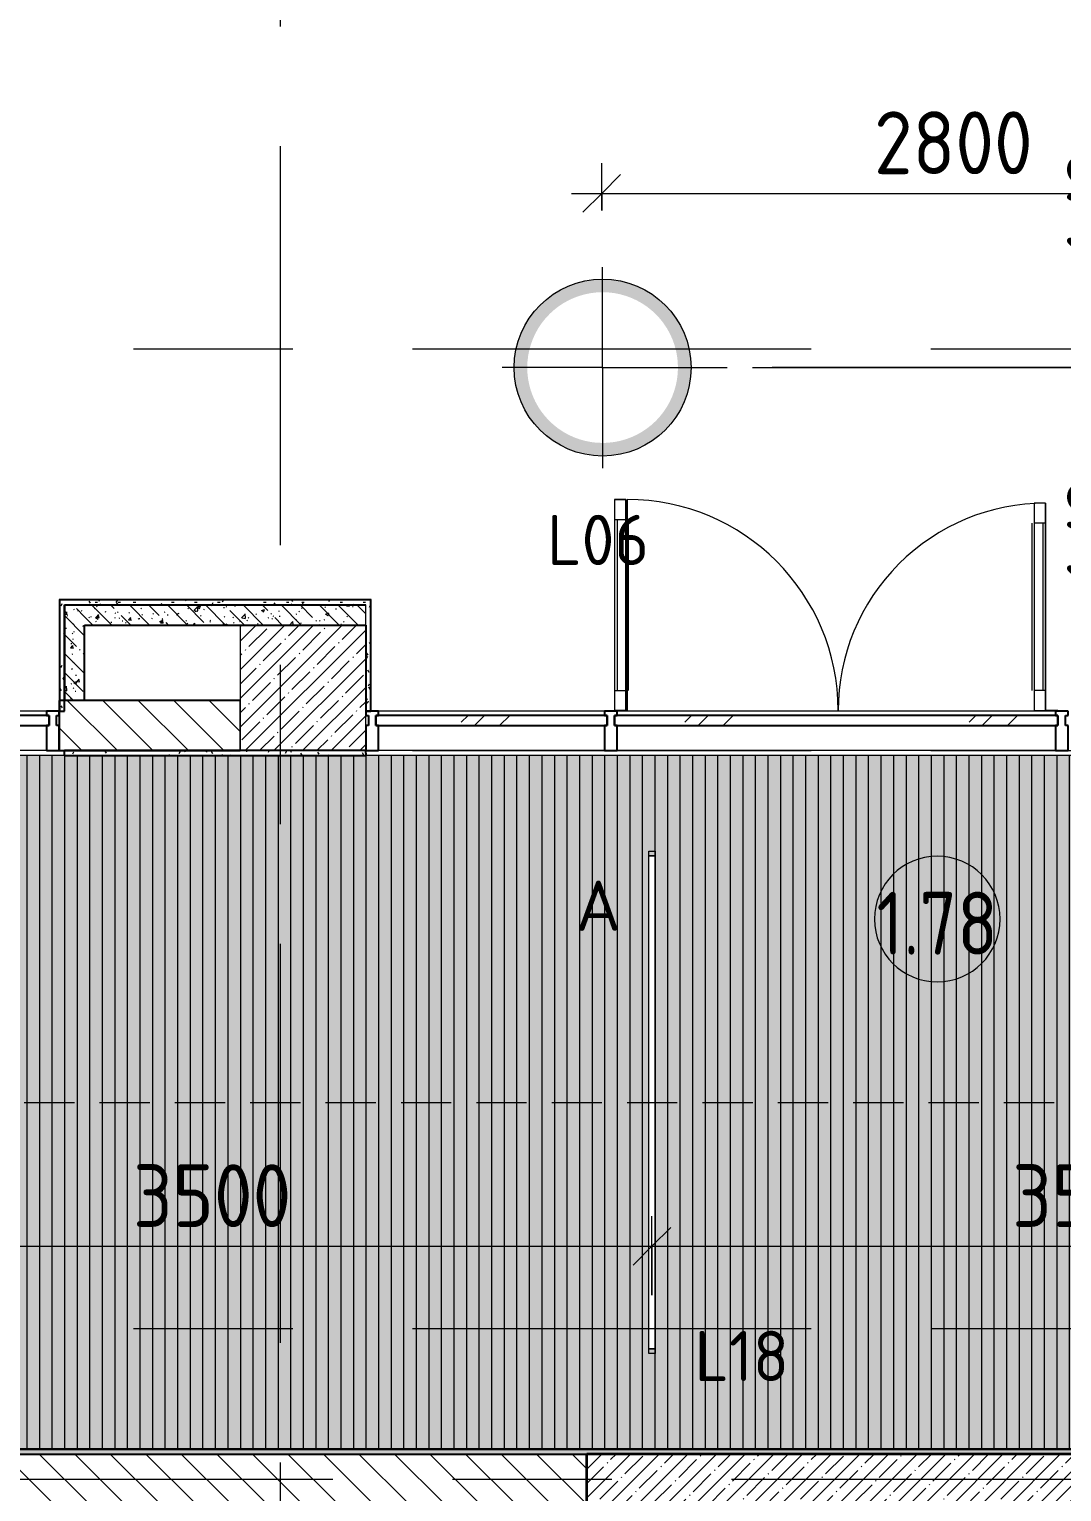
# Model space of a CAD drawing. Header units: millimetres. Extents: x 81425 to 274970, y -8553 to 29000.
# Drawn here: x 109710 to 113820, y 10450 to 16271 of the extents above; entities that cross this region are included whole.
import ezdxf

# ---------------------------------------------------------------- set-up
doc = ezdxf.new("R2010")
doc.units = ezdxf.units.MM
doc.linetypes.add('ADSK_Штрих_ш2 п1', pattern=[300, 200, -100])
doc.linetypes.add('Осевая', pattern=[3175, 635, -476.25, 1587.5, -476.25])
for name, color, linetype, lineweight in [('A-ANNO-DIMS', 7, 'Continuous', 9), ('A-ANNO-DIMS-100', 7, 'Continuous', 9), ('A-ANNO-NOTE', 7, 'Continuous', 9), ('A-AREA-IDEN', 7, 'Continuous', 9), ('A-CLNG-PATT', 7, 'Continuous', 9), ('A-DETL-2', 7, 'ADSK_Штрих_ш2 п1', 9), ('A-DETL-GENF', 7, 'Continuous', 9), ('A-DOOR', 7, 'Continuous', 9), ('A-GLAZ-CURT', 7, 'Continuous', 9), ('A-GLAZ-CURT-1', 7, 'Continuous', 25), ('A-GLAZ-CWMG', 7, 'Continuous', 9), ('A-GLAZ-CWMG-1', 7, 'Continuous', 25), ('A-WALL', 7, 'Continuous', 9), ('E-LITE-EQPM-IDEN', 7, 'Continuous', 9), ('I-WALL', 7, 'Continuous', 9), ('S-COLS', 7, 'Continuous', 9), ('Оси-2', 7, 'Осевая', 9)]:
    doc.layers.add(name, color=color, linetype=linetype, lineweight=lineweight)
for name, color, linetype, lineweight, true_color in [('A-CLNG-1', 7, 'Continuous', 9, 0xc0c0c0), ('A-WALL-1', 7, 'Continuous', 35, 0x3c3c3c), ('A-WALL-2', 7, 'Continuous', 25, 0x3c3c3c), ('A-WALL-FNSH-2', 7, 'Continuous', 13, 0x3c3c3c), ('E-LITE-EQPM-1', 1, 'Continuous', 9, 0xff0000), ('G-ANNO-TEXT-1', 1, 'Continuous', 9, 0xff0000)]:
    doc.layers.add(name, color=color, linetype=linetype, lineweight=lineweight, true_color=true_color)
doc.layers.add('A-CLNG-PATT-1', color=7, linetype='Continuous', lineweight=9, transparency=1)
doc.styles.add('GOST Common', font='GOST_Common.ttf', dxfattribs={"height": 200})
doc.styles.add('GOST Common_1', font='GOST_Common.ttf', dxfattribs={"width": 0.9, "height": 250})
doc.styles.add('ISOCPEUR', font='isocpeur.ttf', dxfattribs={"width": 0.9, "height": 250})
doc.styles.add('ISOCPEUR_1', font='isocpeur.ttf', dxfattribs={"height": 200})
doc.dimstyles.new('ISO-2_5_0_9К_БОЛЬШОЙ_1', dxfattribs={"dimscale": 304.8, "dimtxt": 248.995294, "dimasz": 0.492126, "dimexe": 0.393701, "dimexo": 0.984252, "dimgap": 0, "dimtad": 1, "dimdec": 0, "dimrnd": 10, "dimzin": 0, "dimdsep": 46, "dimtxsty": 'ISOCPEUR', "dimblk1": 'OBLIQUE', "dimblk2": 'OBLIQUE', "dimsah": 1, "dimcen": 0.09, "dimdle": 0.393701, "dimazin": 0, "dimtfac": 1, "dimtdec": 4, "dimtix": 1, "dimtmove": 0, "dimatfit": 3, "dimfxl": 1, "dimtvp": 1, "dimtolj": 1, "dimtzin": 0, "dimarcsym": 2})
pattern_1 = [(45, (0, 0), (-57.024626, 57.024626), []), (45, (57.025, 0), (-57.024626, 57.024626), [100.806, -20.161, 3.353, -16.808])]
pattern_2 = [(135, (0, 0), (-70.71068, -70.71068), [])]
pattern_3 = [(135, (0, 0), (-75.43415, -75.43415), [106.68, -17.78, 3.556, -17.78]), (135, (0, 75.39), (-75.43415, -75.43415), []), (50, (0, 0), (127.52922, -11.15758), [13.335, -146.685]), (355, (0, 0), (-24.66966, 133.74002), [10.668, -117.348]), (100.451, (10.63, -0.93), (102.85973, 122.58178), [11.333, -124.663]), (46.184, (0, 35.56), (189.75516, -29.43036), [20.002, -220.027]), (96.636, (15.81, 33.1), (166.1822, 173.1996), [17, -186.995]), (351.184, (0, 35.56), (166.18393, 173.19757), [16.002, -176.022]), (21, (17.78, 26.67), (106.130265, -71.58603), [13.335, -146.685]), (326, (17.78, 26.67), (43.26188, 128.93175), [10.668, -117.348]), (71.451, (26.62, 20.7), (149.39198, 57.34505), [11.333, -124.663]), (37.5, (0, 0), (2.162228, 59.188357), [3.353, -112.573, 3.353, -115.773, -117.792]), (37.5, (0, 0), (2.162228, 59.188357), [-235.052, 3.353, -114.44]), (7.5, (0, 0), (46.773857, 70.126152), [3.353, -64.567, 3.353, -109.906, -44.894]), (7.5, (0, 0), (46.773857, 70.126152), [-181.178, 3.353, -41.542]), (327.5, (-39.65, 0), (94.913671, -4.010093), [3.353, -41.097, 3.353, -135.331, -184.023]), (327.5, (-39.65, 0), (94.913671, -4.010093), [-183.134, 3.353, -180.67]), (317.5, (-57.43, 0), (103.69057, 17.79882), [3.353, -54.432, 3.353, -88.748, -130.683]), (317.5, (-57.43, 0), (103.69057, 17.79882), [-149.885, 3.353, -127.33])]
pattern_4 = [(0, (0, 0), (121.92, 30.48), [10.058, -81.382, 10.058, -81.382, -487.68]), (0, (0, 0), (121.92, 30.48), [-182.88, 10.058, -172.822, 10.058, -81.382, -213.36]), (0, (0, 0), (121.92, 30.48), [-457.2, 10.058, -50.902, 10.058, -142.342]), (120, (45.72, 15.24), (-87.356454, 90.345817), [10.058, -81.382, 10.058, -81.382, -487.68]), (120, (45.72, 15.24), (-87.356454, 90.345817), [-182.88, 10.058, -172.822, 10.058, -81.382, -213.36]), (120, (45.72, 15.24), (-87.356454, 90.345817), [-457.2, 10.058, -50.902, 10.058, -142.342]), (240, (60.96, 76.2), (-34.563546, -120.825817), [10.058, -81.382, 10.058, -81.382, -487.68]), (240, (60.96, 76.2), (-34.563546, -120.825817), [-182.88, 10.058, -172.822, 10.058, -81.382, -213.36]), (240, (60.96, 76.2), (-34.563546, -120.825817), [-457.2, 10.058, -50.902, 10.058, -142.342])]

# ---------------------------------------------------------------- blocks, each defined once
blk = doc.blocks.new('Системная панель - Стекло - 40мм-32354600-План расстановки осветительного оборудования 1 этажа в осях 23-33')
at = {"layer": 'A-GLAZ-CURT'}
h = blk.add_hatch(dxfattribs=at)
h.set_pattern_fill('FP_31', color=256, style=0, pattern_type=2)
h.set_pattern_definition([(225, (113022.95, 13440), (282.8427, -282.8427), [200, -600]), (225, (113222.95, 13540), (282.8427, -282.8427), [600, -200]), (225, (112822.95, 13640), (282.8427, -282.8427), [200, -600])])
h.paths.add_polyline_path([(-882.5, 40), (-882.5, 0), (882.5, 0), (882.5, 40), (-870.5, 40)])
at = {"layer": 'A-GLAZ-CURT-1'}
for p, q in [((882.5, 40), (-882.5, 40)), ((-882.5, 40), (-882.5, 0)), ((-882.5, 0), (882.5, 0)), ((882.5, 0), (882.5, 40))]:
    blk.add_line(p, q, dxfattribs=at)
blk = doc.blocks.new('Системная панель - Стекло - 40мм-32354454-План расстановки осветительного оборудования 1 этажа в осях 23-33')
at = {"layer": 'A-GLAZ-CURT'}
h = blk.add_hatch(dxfattribs=at)
h.set_pattern_fill('FP_32', color=256, style=0, pattern_type=2)
h.set_pattern_definition([(225, (111650.22, 13440), (282.8427, -282.8427), [200, -600]), (225, (111850.22, 13540), (282.8427, -282.8427), [600, -200]), (225, (111450.22, 13640), (282.8427, -282.8427), [200, -600])])
h.paths.add_polyline_path([(-460.2, 40), (-460.2, 0), (460.2, 0), (460.2, 40), (419.6, 40)])
at = {"layer": 'A-GLAZ-CURT-1'}
for p, q in [((460.2, 40), (-460.2, 40)), ((-460.2, 40), (-460.2, 0)), ((-460.2, 0), (460.2, 0)), ((460.2, 0), (460.2, 40))]:
    blk.add_line(p, q, dxfattribs=at)
blk = doc.blocks.new('Прямоугольный импост - Импост структурный с накладкой - 160мм Темный-32352607-План расстановки осветительного оборудования 1 этажа в осях 23-33')
at = {"layer": 'A-GLAZ-CWMG-1'}
for p, q in [((-50, 0), (-50, 17)), ((-50, 17), (0, 17)), ((-40, 0), (-50, 0)), ((-40, -40), (-40, 0)), ((0, 0), (-10, 0)), ((-10, 0), (-10, -40)), ((0, 17), (0, 0)), ((-50, -140), (-50, -40)), ((-50, -40), (-40, -40)), ((-10, -40), (0, -40)), ((0, -40), (0, -140)), ((0, -140), (-50, -140))]:
    blk.add_line(p, q, dxfattribs=at)
blk = doc.blocks.new('Прямоугольный импост - Импост структурный с накладкой - 160мм Темный-32355005-План расстановки осветительного оборудования 1 этажа в осях 23-33')
at = {"layer": 'A-GLAZ-CWMG'}
for p, q in [((113795.4, 13557), (112050.4, 13557)), ((113795.4, 13400), (112050.4, 13400))]:
    blk.add_line(p, q, dxfattribs=at)
blk = doc.blocks.new('Прямоугольный импост - Импост структурный с накладкой - 160мм Темный-32355006-План расстановки осветительного оборудования 1 этажа в осях 23-33')
at = {"layer": 'A-GLAZ-CWMG'}
for p, q in [((112000.4, 13557), (111100, 13557)), ((112000.4, 13400), (111100, 13400))]:
    blk.add_line(p, q, dxfattribs=at)
blk = doc.blocks.new('Прямоугольный импост - Импост структурный с накладкой - 160мм Темный-32352604-План расстановки осветительного оборудования 1 этажа в осях 23-33')
at = {"layer": 'A-GLAZ-CWMG-1'}
for p, q in [((-25, 0), (-25, 17)), ((-25, 17), (25, 17)), ((-15, 0), (-25, 0)), ((-15, -40), (-15, 0)), ((25, 0), (15, 0)), ((15, 0), (15, -40)), ((25, 17), (25, 0)), ((-25, -140), (-25, -40)), ((-25, -40), (-15, -40)), ((15, -40), (25, -40)), ((25, -40), (25, -140)), ((25, -140), (-25, -140))]:
    blk.add_line(p, q, dxfattribs=at)
blk = doc.blocks.new('Системная панель - Стекло - 40мм-32353846-План расстановки осветительного оборудования 1 этажа в осях 23-33')
at = {"layer": 'A-GLAZ-CURT'}
h = blk.add_hatch(dxfattribs=at)
h.set_pattern_fill('FP_33', color=256, style=0, pattern_type=2)
h.set_pattern_definition([(225, (109219, 13440), (282.8427, -282.8427), [200, -600]), (225, (109419, 13540), (282.8427, -282.8427), [600, -200]), (225, (109019, 13640), (282.8427, -282.8427), [200, -600])])
h.paths.add_polyline_path([(-670, 40), (-670, 0), (670, 0), (670, 40), (651.3, 40)])
at = {"layer": 'A-GLAZ-CURT-1'}
for p, q in [((670, 40), (-670, 40)), ((-670, 40), (-670, 0)), ((-670, 0), (670, 0)), ((670, 0), (670, 40))]:
    blk.add_line(p, q, dxfattribs=at)
blk = doc.blocks.new('Прямоугольный импост - Импост структурный с накладкой - 160мм Темный-32354020-План расстановки осветительного оборудования 1 этажа в осях 23-33')
at = {"layer": 'A-GLAZ-CWMG'}
for p, q in [((109779, 13557), (108459, 13557)), ((109779, 13400), (108459, 13400))]:
    blk.add_line(p, q, dxfattribs=at)
blk = doc.blocks.new('Прямоугольный импост - Импост структурный с накладкой - 160мм Темный-32352609-План расстановки осветительного оборудования 1 этажа в осях 23-33')
at = {"layer": 'A-GLAZ-CWMG-1'}
for p, q in [((0, 17), (-50, 17)), ((-50, 17), (-50, 0)), ((-50, 0), (-40, 0)), ((-40, 0), (-40, -40)), ((-10, -40), (-10, 0)), ((-10, 0), (0, 0)), ((0, 0), (0, 17)), ((-40, -40), (-50, -40)), ((-50, -40), (-50, -140)), ((0, -40), (-10, -40)), ((0, -140), (0, -40)), ((-50, -140), (0, -140))]:
    blk.add_line(p, q, dxfattribs=at)
blk = doc.blocks.new('Дверь_Витражная_остекление_ - ВВ-13 остекление-32355241-План расстановки осветительного оборудования 1 этажа в осях 23-33')
at = {"layer": 'A-DETL-GENF'}
for p, q in [((-882.5, -20), (-882.5, -17)), ((-882.5, -17), (-882.5, -20)), ((-832.5, -20), (-882.5, -20)), ((-882.5, -20), (-832.5, -20)), ((-832.5, -17), (-832.5, -20)), ((-832.5, -20), (-832.5, -17)), ((-787.5, -20), (-832.5, -20)), ((-832.5, -845), (-832.5, -20)), ((-787.5, -20), (-832.5, -20)), ((-832.5, -20), (-832.5, -845)), ((-787.5, -845), (-787.5, -20)), ((-787.5, -845), (-787.5, -20)), ((832.5, -17), (832.5, -20)), ((832.5, -17), (832.5, -20)), ((832.5, -20), (882.5, -20)), ((832.5, -20), (882.5, -20)), ((837.5, -20), (882.5, -20)), ((837.5, -860), (837.5, -20)), ((837.5, -20), (837.5, -860)), ((882.5, -20), (837.5, -20)), ((882.5, -20), (882.5, -17)), ((882.5, -20), (882.5, -17)), ((882.5, -860), (882.5, -20)), ((882.5, -860), (882.5, -20)), ((-832.5, -100), (-787.5, -100)), ((-822.5, -765), (-822.5, -100)), ((-778.5, -765), (-778.5, -100)), ((828.5, -780), (828.5, -100)), ((882.5, -100), (837.5, -100)), ((872.5, -780), (872.5, -100)), ((-832.5, -765), (-787.5, -765)), ((882.5, -780), (837.5, -780)), ((-832.5, -845), (-787.5, -845)), ((-832.5, -845), (-787.5, -845)), ((882.5, -860), (837.5, -860)), ((837.5, -860), (882.5, -860))]:
    blk.add_line(p, q, dxfattribs=at)
at = {"layer": 'A-DOOR'}
for p, q in [((-832.5, -845), (-832.5, -20)), ((832.5, -860), (832.5, -20))]:
    blk.add_line(p, q, dxfattribs=at)
for centre, radius, start, end in [((-832.5, -20), 825, 270, 0), ((832.5, -20), 840, 180, 270)]:
    blk.add_arc(centre, radius, start, end, dxfattribs=at)
blk = doc.blocks.new('Downlight - Strip - 2000 мм-27655400-План расстановки осветительного оборудования 1 этажа в осях 23-33')
at = {"layer": 'E-LITE-EQPM-1'}
for p, q in [((-1000, -231.3), (-1000, -205.9)), ((-1000, -205.9), (-980.9, -205.9)), ((-980.9, -231.3), (-1000, -231.3)), ((-980.9, -231.3), (-980.9, -205.9)), ((-980.9, -205.9), (981, -205.9)), ((-980.9, -205.9), (-980.9, -231.3)), ((-980.9, -231.3), (-980.9, -205.9)), ((-980.9, -205.9), (981, -205.9)), ((981, -231.3), (-980.9, -231.3)), ((981, -231.3), (-980.9, -231.3)), ((981, -205.9), (981, -231.3)), ((981, -231.3), (981, -205.9)), ((981, -205.9), (1000, -205.9)), ((981, -205.9), (981, -231.3)), ((1000, -231.3), (981, -231.3)), ((1000, -205.9), (1000, -231.3))]:
    blk.add_line(p, q, dxfattribs=at)
blk = doc.blocks.new('DIMBLOCK71-План расстановки осветительного оборудования 1 этажа в осях 23-33')
at = {"layer": 'A-ANNO-DIMS-100'}
for p, q in [((111989, 15550.2), (111989, 15738)), ((114789, 15550.2), (114789, 15738)), ((111869, 15618), (114789, 15618)), ((111989, 15618), (111989, 15550.2)), ((114789, 15618), (114789, 15550.2))]:
    blk.add_line(p, q, dxfattribs=at)
at = {"layer": 'A-ANNO-DIMS-100', "lineweight": 20}
for p, q in [((111989, 15618), (112064, 15693)), ((114789, 15618), (114864, 15693)), ((111989, 15618), (111914, 15543)), ((114789, 15618), (114714, 15543))]:
    blk.add_line(p, q, dxfattribs=at)
at = {"layer": 'A-ANNO-DIMS-100', "color": 0, "insert": (113073, 15944.6), "char_height": 250, "width": 758.478, "attachment_point": 1, "line_spacing_factor": 1.149209, "style": 'ISOCPEUR'}
blk.add_mtext('2800', dxfattribs=at)
blk = doc.blocks.new('_Oblique')
at = {"color": 0, "linetype": 'ByBlock', "lineweight": -2}
blk.add_line((-0.5, -0.5), (0.5, 0.5), dxfattribs=at)
blk = doc.blocks.new('DIMBLOCK73-План расстановки осветительного оборудования 1 этажа в осях 23-33')
at = {"layer": 'A-ANNO-DIMS-100', "lineweight": 20}
for p, q in [((114168.1, 16228.7), (114093.1, 16303.7)), ((114168.1, 16228.7), (114243.1, 16153.7)), ((114168.1, 14924.8), (114093.1, 14999.8)), ((114168.1, 14924.8), (114243.1, 14849.8))]:
    blk.add_line(p, q, dxfattribs=at)
at = {"layer": 'A-ANNO-DIMS-100'}
for p, q in [((114168.1, 16348.7), (114168.1, 14924.8)), ((115218.4, 16228.7), (114048.1, 16228.7)), ((114168.1, 16228.7), (115218.4, 16228.7)), ((112667.3, 14924.8), (114288.1, 14924.8)), ((114168.1, 14924.8), (112667.3, 14924.8))]:
    blk.add_line(p, q, dxfattribs=at)
at = {"layer": 'A-ANNO-DIMS-100', "color": 0, "insert": (113841.4, 15361.3), "char_height": 250, "width": 517.144, "attachment_point": 1, "rotation": 90, "line_spacing_factor": 1.149209, "style": 'ISOCPEUR'}
blk.add_mtext('1/2', dxfattribs=at)
blk = doc.blocks.new('DIMBLOCK74-План расстановки осветительного оборудования 1 этажа в осях 23-33')
at = {"layer": 'A-ANNO-DIMS-100', "lineweight": 20}
for p, q in [((114168.1, 14924.8), (114093.1, 14999.8)), ((114168.1, 14924.8), (114243.1, 14849.8)), ((114168.1, 13621), (114093.1, 13696)), ((114168.1, 13621), (114243.1, 13546))]:
    blk.add_line(p, q, dxfattribs=at)
at = {"layer": 'A-ANNO-DIMS-100'}
for p, q in [((112667.3, 14924.8), (114288.1, 14924.8)), ((114168.1, 14924.8), (112667.3, 14924.8)), ((114168.1, 14924.8), (114168.1, 13501)), ((115784.9, 13621), (114048.1, 13621)), ((114168.1, 13621), (115784.9, 13621))]:
    blk.add_line(p, q, dxfattribs=at)
at = {"layer": 'A-ANNO-DIMS-100', "color": 0, "insert": (113841.4, 14057.4), "char_height": 250, "width": 517.144, "attachment_point": 1, "rotation": 90, "line_spacing_factor": 1.149209, "style": 'ISOCPEUR'}
blk.add_mtext('1/2', dxfattribs=at)
blk = doc.blocks.new('Марка_Помещения - Номер-25198446-План расстановки осветительного оборудования 1 этажа в осях 23-33')
at = {"layer": 'A-AREA-IDEN'}
for start, end in [(360, 180), (180, 360)]:
    blk.add_arc((0, 0), 2.5, start, end, dxfattribs=at)
blk = doc.blocks.new('DIMBLOCK148-План расстановки осветительного оборудования 1 этажа в осях 23-33')
at = {"layer": 'A-ANNO-DIMS-100'}
for p, q in [((108689, 11232.9), (108689, 11546.9)), ((112189, 11232.9), (112189, 11546.9)), ((108689, 11426.9), (112189, 11426.9)), ((108689, 11426.9), (108689, 11232.9)), ((112189, 11426.9), (112189, 11232.9))]:
    blk.add_line(p, q, dxfattribs=at)
at = {"layer": 'A-ANNO-DIMS-100', "lineweight": 20}
for p, q in [((108689, 11426.9), (108764, 11501.9)), ((112189, 11426.9), (112264, 11501.9)), ((108689, 11426.9), (108614, 11351.9)), ((112189, 11426.9), (112114, 11351.9))]:
    blk.add_line(p, q, dxfattribs=at)
at = {"layer": 'A-ANNO-DIMS-100', "color": 0, "insert": (110123, 11753.5), "char_height": 250, "width": 758.478, "attachment_point": 1, "line_spacing_factor": 1.149209, "style": 'ISOCPEUR'}
blk.add_mtext('3500', dxfattribs=at)
blk = doc.blocks.new('DIMBLOCK149-План расстановки осветительного оборудования 1 этажа в осях 23-33')
at = {"layer": 'A-ANNO-DIMS-100'}
for p, q in [((112189, 11232.9), (112189, 11546.9)), ((115689, 11232.9), (115689, 11546.9)), ((112189, 11426.9), (115689, 11426.9)), ((112189, 11426.9), (112189, 11232.9)), ((115689, 11426.9), (115689, 11232.9))]:
    blk.add_line(p, q, dxfattribs=at)
at = {"layer": 'A-ANNO-DIMS-100', "lineweight": 20}
for p, q in [((112189, 11426.9), (112264, 11501.9)), ((115689, 11426.9), (115764, 11501.9)), ((112189, 11426.9), (112114, 11351.9)), ((115689, 11426.9), (115614, 11351.9))]:
    blk.add_line(p, q, dxfattribs=at)
at = {"layer": 'A-ANNO-DIMS-100', "color": 0, "insert": (113623, 11753.5), "char_height": 250, "width": 758.478, "attachment_point": 1, "line_spacing_factor": 1.149209, "style": 'ISOCPEUR'}
blk.add_mtext('3500', dxfattribs=at)

msp = doc.modelspace()

# ---------------------------------------------------------------- hatches: boundary and pattern name
at = {"layer": 'A-ANNO-NOTE'}
h = msp.add_hatch(color=256, dxfattribs=at)
h.paths.add_polyline_path([(111992.5, 14572.8), (112020.1, 14573.9), (112047.6, 14577.1), (112074.7, 14582.5), (112101.3, 14590), (112129.2, 14600.4), (112152.3, 14611.2), (112176.5, 14624.7), (112199.4, 14640), (112221.1, 14657.1), (112241.4, 14675.9), (112260.2, 14696.2), (112277.3, 14717.9), (112292.7, 14740.9), (112306.2, 14765), (112317.8, 14790.1), (112327.3, 14816), (112334.8, 14842.6), (112340.2, 14869.8), (112343.5, 14897.2), (112344.6, 14924.8), (112343.5, 14952.4), (112340.2, 14979.9), (112334.8, 15007), (112327.3, 15033.6), (112317.8, 15059.5), (112306.2, 15084.6), (112292.7, 15108.8), (112277.3, 15131.7), (112260.2, 15153.5), (112241.4, 15173.8), (112221.1, 15192.5), (112199.4, 15209.6), (112176.5, 15225), (112152.3, 15238.5), (112127.2, 15250.1), (112101.3, 15259.6), (112074.7, 15267.1), (112047.6, 15272.5), (112020.1, 15275.8), (111992.5, 15276.9), (111962.7, 15275.6), (111937.4, 15272.5), (111910.3, 15267.1), (111883.7, 15259.6), (111857.8, 15250.1), (111832.7, 15238.5), (111808.6, 15225), (111785.6, 15209.6), (111763.9, 15192.5), (111743.6, 15173.8), (111724.8, 15153.5), (111707.7, 15131.7), (111692.4, 15108.8), (111678.9, 15084.6), (111667.3, 15059.5), (111657.7, 15033.6), (111650.2, 15007), (111644.8, 14979.9), (111641.6, 14952.4), (111640.5, 14924.8), (111641.6, 14897.2), (111644.8, 14869.8), (111650.2, 14842.6), (111657.7, 14816), (111667.3, 14790.1), (111678.9, 14765), (111692.4, 14740.9), (111707.7, 14717.9), (111724.8, 14696.2), (111743.6, 14675.9), (111763.9, 14657.1), (111785.6, 14640), (111808.6, 14624.7), (111832.7, 14611.2), (111857.8, 14599.6), (111883.7, 14590), (111910.3, 14582.5), (111937.4, 14577.1), (111964.9, 14573.9), (111983.3, 14572.9)])
h.paths.add_polyline_path([(111992.5, 14624.8), (111962.7, 14626.3), (111945.6, 14628.5), (111922.5, 14633.1), (111899.8, 14639.5), (111877.7, 14647.7), (111856.3, 14657.5), (111835.8, 14669), (111815.4, 14682.7), (111796.3, 14697.9), (111780.4, 14712.7), (111764.4, 14730), (111749.8, 14748.5), (111736.7, 14768.1), (111725.2, 14788.6), (111715.4, 14810), (111706.3, 14834.9), (111700.8, 14854.8), (111696.2, 14877.9), (111693.4, 14901.3), (111692.5, 14924.8), (111693.4, 14948.4), (111696.2, 14971.8), (111700.8, 14994.9), (111707.2, 15017.5), (111715.4, 15039.6), (111725.2, 15061), (111736.7, 15081.6), (111749.8, 15101.2), (111764.4, 15119.7), (111782.9, 15139.4), (111797.7, 15152.9), (111816.2, 15167.5), (111835.8, 15180.6), (111856.3, 15192.1), (111877.7, 15202), (111899.8, 15210.1), (111922.5, 15216.5), (111945.6, 15221.1), (111969, 15223.9), (111992.5, 15224.8), (112016.1, 15223.9), (112039.5, 15221.1), (112062.6, 15216.5), (112085.2, 15210.1), (112107.3, 15202), (112129.2, 15191.9), (112149.3, 15180.6), (112168.9, 15167.5), (112187.4, 15152.9), (112204.7, 15137), (112220.6, 15119.7), (112235.2, 15101.2), (112248.3, 15081.6), (112259.8, 15061), (112269.7, 15039.6), (112277.8, 15017.5), (112284.2, 14994.9), (112288.8, 14971.8), (112291.6, 14948.4), (112292.5, 14924.8), (112291.6, 14901.3), (112288.8, 14877.9), (112284.2, 14854.8), (112277.8, 14832.1), (112269.7, 14810), (112259.8, 14788.6), (112248.3, 14768.1), (112235.2, 14748.5), (112220.6, 14730), (112204.7, 14712.7), (112187.4, 14696.7), (112168.9, 14682.1), (112149.3, 14669), (112128.7, 14657.5), (112107.3, 14647.7), (112085.2, 14639.5), (112062.6, 14633.1), (112039.5, 14628.5), (112016.1, 14625.8), (112000.4, 14624.9)])
at = {"layer": 'A-CLNG-PATT'}
h = msp.add_hatch(dxfattribs=at)
h.set_pattern_fill('FP_62', color=256, style=0, pattern_type=2)
h.set_pattern_definition([(270, (98801.686, 2746.686), (50, 3e-15), [])])
h.paths.add_polyline_path([(108676.3, 10620), (121190, 10621), (121189, 12430), (120360, 12430), (120359, 13380), (98720, 13380), (98720, 11340), (100829, 11340), (100830, 10620), (108467.7, 10620)])
h.paths.add_polyline_path([(119201.7, 11019.1), (119176.3, 11019.1), (119176.3, 12981), (119201.7, 12981), (119201.7, 12322.7)])
h.paths.add_polyline_path([(115701.7, 11019.1), (115676.3, 11019.1), (115676.3, 12981), (115701.7, 12981), (115701.7, 11998.3)])
h.paths.add_polyline_path([(112176.3, 11019.1), (112176.3, 12981), (112201.7, 12981), (112201.7, 11019.1)])
h.paths.add_polyline_path([(108676.3, 11019.1), (108676.3, 12981), (108701.7, 12981), (108701.7, 11019.1)])
h.paths.add_polyline_path([(105176.3, 11019.1), (105176.3, 12981), (105201.7, 12981), (105201.7, 11019.1)])
h.paths.add_polyline_path([(101676.3, 11019.1), (101676.3, 12981), (101701.7, 12981), (101701.7, 11019.1)])
at = {"layer": 'A-CLNG-PATT-1'}
h = msp.add_hatch(color=256, dxfattribs=at)
h.paths.add_polyline_path([(112462, 10620), (121190, 10621), (121189, 12430), (120360, 12430), (120359, 13380), (98720, 13380), (98720, 11340), (100829, 11340), (100830, 10620), (112201.7, 10620)])
h.paths.add_polyline_path([(119201.7, 11019.1), (119176.3, 11019.1), (119176.3, 12981), (119201.7, 12981), (119201.7, 11340)])
h.paths.add_polyline_path([(115701.7, 11019.1), (115676.3, 11019.1), (115676.3, 12981), (115701.7, 12981), (115701.7, 11340)])
h.paths.add_polyline_path([(112201.7, 11019.1), (112176.3, 11019.1), (112176.3, 12981), (112201.7, 12981), (112201.7, 11181.3)])
h.paths.add_polyline_path([(108676.3, 11019.1), (108676.3, 12981), (108701.7, 12981), (108701.7, 11019.1)])
h.paths.add_polyline_path([(105176.3, 11019.1), (105176.3, 12981), (105201.7, 12981), (105201.7, 11019.1)])
h.paths.add_polyline_path([(101676.3, 11019.1), (101676.3, 12981), (101701.7, 12981), (101701.7, 11019.1)])
at = {"layer": 'I-WALL'}
h = msp.add_hatch(dxfattribs=at)
h.set_pattern_fill('FP_38', color=256, style=0, pattern_type=2)
h.set_pattern_definition(pattern_4)
h.paths.add_polyline_path([(109830, 13557), (109850, 13557), (109850, 14000), (109830, 14000), (109830, 13617.1)])
h = msp.add_hatch(dxfattribs=at)
h.set_pattern_fill('FP_38', color=256, style=0, pattern_type=2)
h.set_pattern_definition(pattern_4)
h.paths.add_polyline_path([(111050, 13980), (111070, 13980), (111070, 14000), (109850, 14000), (109850, 13980)])
h = msp.add_hatch(dxfattribs=at)
h.set_pattern_fill('FP_8', color=256, style=0, pattern_type=2)
h.set_pattern_definition(pattern_3)
h.paths.add_polyline_path([(109850, 13600), (109930, 13600), (109930, 13980), (109850, 13980), (109850, 13617.1)])
h = msp.add_hatch(dxfattribs=at)
h.set_pattern_fill('FP_8', color=256, style=0, pattern_type=2)
h.set_pattern_definition(pattern_3)
h.paths.add_polyline_path([(111050, 13900), (111050, 13980), (109930, 13980), (109930, 13900)])
h = msp.add_hatch(dxfattribs=at)
h.set_pattern_fill('FP_38', color=256, style=0, pattern_type=2)
h.set_pattern_definition(pattern_4)
h.paths.add_polyline_path([(111050, 13557), (111070, 13557), (111070, 13980), (111050, 13980), (111050, 13617.1)])
h = msp.add_hatch(dxfattribs=at)
h.set_pattern_fill('FP_3', color=256, style=0, pattern_type=2)
h.set_pattern_definition(pattern_2)
h.paths.add_polyline_path([(110550, 13400), (110550, 13600), (109829, 13600), (109829, 13400), (110464.9, 13400)])
h.paths.add_polyline_path([(105550, 13400), (105550, 13600), (105400, 13600), (105400, 13400)])
h.paths.add_polyline_path([(106610, 13400), (106610, 13600), (106050, 13600), (106051, 13400)])
h.paths.add_polyline_path([(101100, 13400), (101398, 13400), (101398, 13600), (101100, 13600)])
h = msp.add_hatch(dxfattribs=at)
h.set_pattern_fill('FP_38', color=256, style=0, pattern_type=2)
h.set_pattern_definition(pattern_4)
h.paths.add_polyline_path([(110464.9, 13380), (111051, 13380), (111050, 13400), (109849, 13400), (109850, 13380)])
h = msp.add_hatch(dxfattribs=at)
h.set_pattern_fill('FP_38', color=256, style=0, pattern_type=2)
h.set_pattern_definition(pattern_4)
h.paths.add_polyline_path([(121190, 10600), (121190, 10620), (100809, 10620), (100809, 10600), (120450.8, 10600)])
h = msp.add_hatch(dxfattribs=at)
h.set_pattern_fill('FP_3', color=256, style=0, pattern_type=2)
h.set_pattern_definition(pattern_2)
h.paths.add_polyline_path([(121210, 10400), (121210, 10600), (119330, 10600), (119330, 10400), (120450.8, 10400)])
h.paths.add_polyline_path([(111130.6, 10400), (111930, 10400), (111930, 10600), (107350, 10600), (107350, 10400), (110150, 10400)])
h = msp.add_hatch(dxfattribs=at)
h.set_pattern_fill('FP_1', color=256, style=0, pattern_type=2)
h.set_pattern_definition(pattern_1)
h.paths.add_polyline_path([(119330, 10380), (119330, 10600), (111930, 10600), (111930, 10380), (119119.3, 10380)])
at = {"layer": 'S-COLS'}
h = msp.add_hatch(dxfattribs=at)
h.set_pattern_fill('FP_1', color=256, style=0, pattern_type=2)
h.set_pattern_definition(pattern_1)
h.paths.add_polyline_path([(110550, 13400), (111050, 13400), (111050, 13900), (110550, 13900), (110550, 13600)])

# ---------------------------------------------------------------- linework, layer by layer
at = {"layer": 'A-ANNO-NOTE'}
for q in [(111992.5, 15324.8), (111592.5, 14924.8), (111992.5, 14524.8), (112392.5, 14924.8)]:
    msp.add_line((111992.5, 14924.8), q, dxfattribs=at)
msp.add_circle((111992.5, 14924.8), 352, dxfattribs=at)
at = {"layer": 'A-CLNG-1'}
for p, q in [((109849, 13380), (106610, 13380)), ((115599, 13380), (111051, 13380))]:
    msp.add_line(p, q, dxfattribs=at)
at = {"layer": 'A-DETL-2'}
for p, q in [((111989, 14924.8), (114789, 14924.8)), ((100690, 12000), (124794, 12000))]:
    msp.add_line(p, q, dxfattribs=at)
at = {"layer": 'A-WALL'}
for p, q in [((111050, 13900), (111050, 13980)), ((110550, 13400), (110550, 13600))]:
    msp.add_line(p, q, dxfattribs=at)
at = {"layer": 'A-WALL-1'}
for p in [(119330, 10600), (111930, 10380)]:
    msp.add_line(p, (111930, 10600), dxfattribs=at)
at = {"layer": 'A-WALL-2'}
for p, q in [((109830, 14000), (109830, 13557)), ((111070, 14000), (109830, 14000)), ((109850, 13980), (109850, 13600)), ((109850, 13557), (109850, 13980)), ((109850, 13980), (111050, 13980)), ((111070, 13557), (111070, 14000)), ((109930, 13600), (109930, 13900)), ((109930, 13900), (111050, 13900)), ((111050, 13900), (111050, 13557)), ((110550, 13600), (109829, 13600)), ((109829, 13600), (109829, 13400)), ((109830, 13557), (109850, 13557)), ((111050, 13557), (111070, 13557)), ((109829, 13400), (110550, 13400)), ((109849, 13400), (109849, 13380)), ((111050, 13400), (109850, 13400)), ((111050, 13390), (111050, 13400)), ((111051, 13390), (111050, 13390)), ((111051, 13379), (111051, 13390)), ((109850, 13380), (111050, 13380)), ((111050, 13379), (111051, 13379)), ((100829, 10620), (121190, 10620)), ((101610, 10600), (121210, 10600))]:
    msp.add_line(p, q, dxfattribs=at)
at = {"layer": 'A-WALL-FNSH-2'}
for p, q in [((109829, 14001), (109829, 13600)), ((111071, 14001), (109829, 14001)), ((111071, 13557), (111071, 14001)), ((111070, 13557), (111071, 13557)), ((109849, 13380), (109849, 13379)), ((109849, 13379), (111050, 13379)), ((121189, 10621), (100830, 10621))]:
    msp.add_line(p, q, dxfattribs=at)
at = {"layer": 'S-COLS'}
for p, q in [((111050, 13900), (110550, 13900)), ((110550, 13900), (110550, 13600)), ((111050, 13400), (111050, 13900)), ((110550, 13600), (110550, 13400)), ((110550, 13400), (111050, 13400))]:
    msp.add_line(p, q, dxfattribs=at)
at = {"layer": 'Оси-2'}
for p, q in [((110710, 406.8), (110710, 19528.3)), ((84724.5, 15000), (122188, 15000)), ((84724.5, 13400), (122188, 13400)), ((84724.5, 11100), (122788, 11100)), ((85994.5, 10500), (122788, 10500))]:
    msp.add_line(p, q, dxfattribs=at)

# ---------------------------------------------------------------- block references
at = {"layer": 'A-AREA-IDEN', "xscale": 99.99999999999993, "yscale": 99.99999999999993, "zscale": 99.99999999999993}
msp.add_blockref('Марка_Помещения - Номер-25198446-План расстановки осветительного оборудования 1 этажа в осях 23-33', (113324.7, 12729.6), dxfattribs=at)
at = {"layer": 'A-DOOR', "rotation": 180}
msp.add_blockref('Дверь_Витражная_остекление_ - ВВ-13 остекление-32355241-План расстановки осветительного оборудования 1 этажа в осях 23-33', (112922.9, 13540), dxfattribs=at)
at = {"layer": 'A-GLAZ-CURT', "rotation": 180}
for name, p in [('Системная панель - Стекло - 40мм-32353846-План расстановки осветительного оборудования 1 этажа в осях 23-33', (109119, 13540)), ('Системная панель - Стекло - 40мм-32354454-План расстановки осветительного оборудования 1 этажа в осях 23-33', (111550.2, 13540)), ('Системная панель - Стекло - 40мм-32354600-План расстановки осветительного оборудования 1 этажа в осях 23-33', (112922.9, 13540))]:
    msp.add_blockref(name, p, dxfattribs=at)
at = {"layer": 'A-GLAZ-CWMG'}
for name, p in [('Прямоугольный импост - Импост структурный с накладкой - 160мм Темный-32354020-План расстановки осветительного оборудования 1 этажа в осях 23-33', (0, 0)), ('Прямоугольный импост - Импост структурный с накладкой - 160мм Темный-32352609-План расстановки осветительного оборудования 1 этажа в осях 23-33', (109829, 13540)), ('Прямоугольный импост - Импост структурный с накладкой - 160мм Темный-32355006-План расстановки осветительного оборудования 1 этажа в осях 23-33', (0, 0)), ('Прямоугольный импост - Импост структурный с накладкой - 160мм Темный-32355005-План расстановки осветительного оборудования 1 этажа в осях 23-33', (0, 0))]:
    msp.add_blockref(name, p, dxfattribs=at)
at = {"layer": 'A-GLAZ-CWMG', "extrusion": (0, 0, -1)}
for name, p in [('Прямоугольный импост - Импост структурный с накладкой - 160мм Темный-32352607-План расстановки осветительного оборудования 1 этажа в осях 23-33', (-111050, 13540)), ('Прямоугольный импост - Импост структурный с накладкой - 160мм Темный-32352604-План расстановки осветительного оборудования 1 этажа в осях 23-33', (-112025.4, 13540)), ('Прямоугольный импост - Импост структурный с накладкой - 160мм Темный-32352604-План расстановки осветительного оборудования 1 этажа в осях 23-33', (-113820.4, 13540))]:
    msp.add_blockref(name, p, dxfattribs=at)
at = {"layer": 'E-LITE-EQPM-1', "rotation": 89.9999999999999}
msp.add_blockref('Downlight - Strip - 2000 мм-27655400-План расстановки осветительного оборудования 1 этажа в осях 23-33', (111970.4, 12000), dxfattribs=at)

# ---------------------------------------------------------------- texts
at = {"layer": 'A-AREA-IDEN', "insert": (113082.8, 12838.1), "char_height": 250, "width": 606.076, "attachment_point": 1, "style": 'GOST Common_1'}
msp.add_mtext('1.78', dxfattribs=at)
at = {"layer": 'E-LITE-EQPM-IDEN', "char_height": 200, "attachment_point": 1, "style": 'GOST Common'}
for s, insert, width in [('L06', (111771.4, 14338.7), 529.114), ('L18', (112358, 11090.3), 472.996)]:
    msp.add_mtext(s, dxfattribs=dict(at, insert=insert, width=width))
at = {"layer": 'G-ANNO-TEXT-1', "insert": (111885.4, 12883), "char_height": 200, "width": 224.472, "attachment_point": 1, "style": 'ISOCPEUR_1'}
msp.add_mtext('\\fISOCPEUR|b0|i0|c204|p34|;А', dxfattribs=at)

# ---------------------------------------------------------------- dimensions: what is measured, and where the dimension line sits
at = {"layer": 'A-ANNO-DIMS'}
for base, p1, p2, override, picture, middle in [((114168.1, 14924.8), (115518.4, 16228.7), (112367.3, 14924.8), {"dimpost": '<>', "dimfxl": 3410.236306}, 'DIMBLOCK73-План расстановки осветительного оборудования 1 этажа в осях 23-33', (114043.1, 15576.7)), ((114168.1, 13621), (112367.3, 14924.8), (116084.9, 13621), {"dimpost": '<>', "dimfxl": 3939.6059}, 'DIMBLOCK74-План расстановки осветительного оборудования 1 этажа в осях 23-33', (114043.1, 14272.9))]:
    dim = msp.add_linear_dim(base=base, p1=p1, p2=p2, angle=90, text='1/2', dimstyle='ISO-2_5_0_9К_БОЛЬШОЙ_1', override=override, dxfattribs=at)
    dim.commit()
    dim.dimension.update_dxf_attribs({"geometry": picture, "text_midpoint": middle})
for base, p1, p2, override, picture, middle in [((114789, 15618), (111989, 15250.2), (114789, 15250.2), {"dimpost": '<>', "dimfxl": 2800}, 'DIMBLOCK71-План расстановки осветительного оборудования 1 этажа в осях 23-33', (113389, 15743)), ((112189, 11426.9), (108689, 11532.9), (112189, 11532.9), {"dimpost": '<>', "dimfxl": 3500}, 'DIMBLOCK148-План расстановки осветительного оборудования 1 этажа в осях 23-33', (110439, 11551.9)), ((115689, 11426.9), (112189, 11532.9), (115689, 11532.9), {"dimpost": '<>', "dimfxl": 3500}, 'DIMBLOCK149-План расстановки осветительного оборудования 1 этажа в осях 23-33', (113939, 11551.9))]:
    dim = msp.add_linear_dim(base=base, p1=p1, p2=p2, dimstyle='ISO-2_5_0_9К_БОЛЬШОЙ_1', override=override, dxfattribs=at)
    dim.commit()
    dim.dimension.update_dxf_attribs({"geometry": picture, "text_midpoint": middle})

doc.saveas('drawing.dxf')
